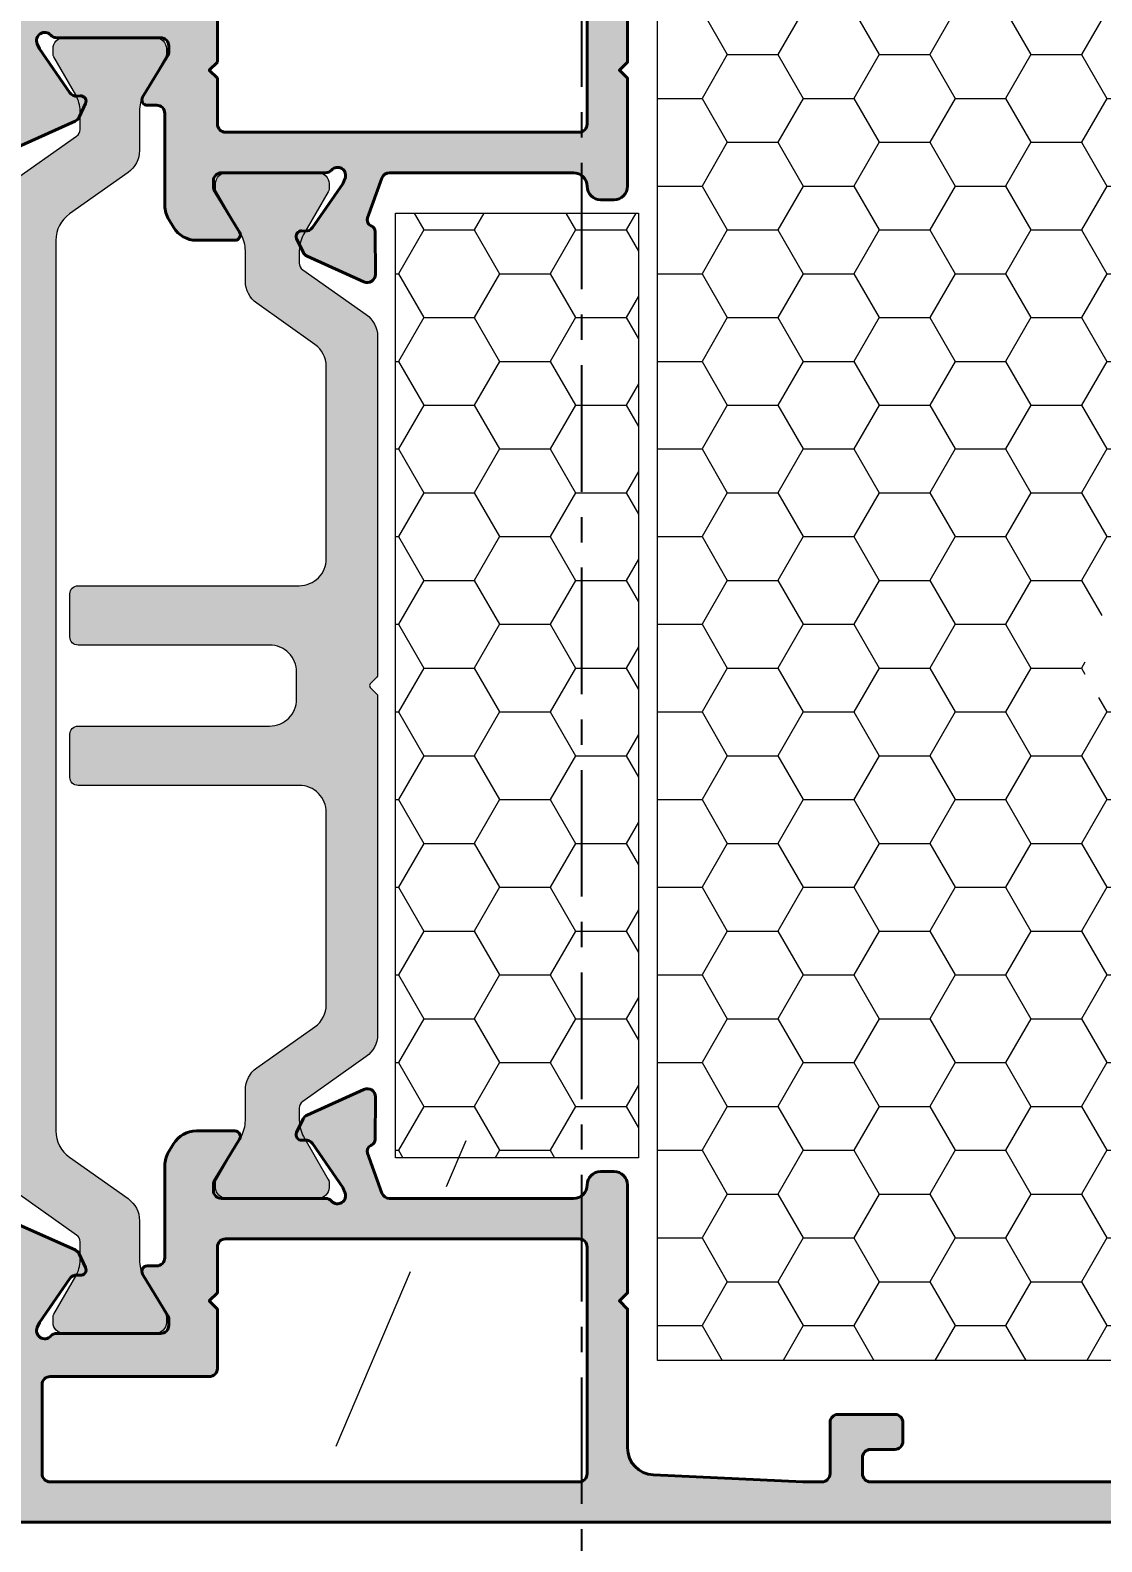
# Model space of a CAD drawing. Header units: millimetres. Extents: x -576 to 4430, y -1196 to 2690.
# Drawn here: x 325.7 to 365.4, y -332.8 to -276.8 of the extents above; entities that cross this region are included whole.
import ezdxf

# ---------------------------------------------------------------- set-up
doc = ezdxf.new("R2010")
doc.units = ezdxf.units.MM
doc.header["$LTSCALE"] = 0.25
doc.header["$MEASUREMENT"] = 0
doc.linetypes.add('CENTER', pattern=[2, 1.25, -0.25, 0.25, -0.25])
doc.layers.get('0').update_dxf_attribs({"lineweight": 5})
doc.layers.get('Defpoints').update_dxf_attribs({"lineweight": 5})
for name, color, linetype, lineweight in [('01_Aluminum', 4, 'Continuous', 40), ('01_Dimension', 251, 'Continuous', 9), ('01_Fill Polyamide', 10, 'Continuous', 0), ('01_Fill Various', 137, 'Continuous', 5), ('01_Polyamide', 201, 'Continuous', 20), ('01_Thin line', 8, 'Continuous', 9)]:
    doc.layers.add(name, color=color, linetype=linetype, lineweight=lineweight)
doc.layers.add('01_Fill Aluminum', color=7, linetype='Continuous', lineweight=0, true_color=0xdcdcdc)
doc.layers.add('ASSI', color=1, linetype='CENTER')
doc.styles.add('Aluk Text', font='GOTHIC.TTF')
doc.dimstyles.new('ALUK Manual 1-1', dxfattribs={"dimtxt": 2.5, "dimasz": 1, "dimexe": 2, "dimexo": 4, "dimgap": 1.5, "dimtad": 3, "dimdec": 1, "dimdsep": 46, "dimtxsty": 'Aluk Text', "dimblk": 'DOT', "dimcen": 0, "dimclrd": 256, "dimclre": 256, "dimclrt": 2, "dimaunit": 1, "dimadec": 0, "dimazin": 0, "dimtfac": 0.7, "dimtdec": 1, "dimtmove": 0, "dimatfit": 3, "dimldrblk": 'DOT', "dimfxl": 1, "dimtolj": 2, "dimlwd": -1, "dimlwe": -1, "dimarcsym": 0})

# ---------------------------------------------------------------- blocks, each defined once
blk = doc.blocks.new('U10140')
at = {"layer": '01_Fill Aluminum', "ltscale": 0.25}
h = blk.add_hatch(color=256, dxfattribs=at)
h.dxf.hatch_style = 1
h.paths.add_polyline_path([(28.199, -8.5), (27.899, -8.2), (28.199, -7.9), (28.199, -2.754, -0.400839), (29.154, -1.755), (34.699, -1.5), (35.4, -1.5, -0.414214), (35.7, -1.8), (35.7, -3.7, 0.414214), (36, -4), (38.1, -4, 0.414214), (38.4, -3.7), (38.4, -3, 0.414214), (38.1, -2.7), (37.2, -2.7, -0.414214), (36.9, -2.4), (36.9, -1.8, -0.414214), (37.2, -1.5), (53.7, -1.5, -0.414214), (54, -1.8), (54, -2.4, -0.414214), (53.7, -2.7), (52.8, -2.7, 0.414214), (52.5, -3), (52.5, -3.7, 0.414214), (52.8, -4), (56.4, -4, 0.414214), (56.7, -3.7), (56.7, -3.3, 0.414214), (56.4, -3), (55.5, -3, -0.414214), (55.2, -2.7), (55.2, -2.002, -0.414214), (55.5, -1.702), (56.25, -1.702, 0.267949), (56.51, -1.552, -0.267949), (56.77, -1.402), (61.23, -1.402, -0.267949), (61.49, -1.552, 0.267949), (61.75, -1.702), (62.5, -1.702, -0.414214), (62.8, -2.002), (62.8, -2.7, -0.414214), (62.5, -3), (61.6, -3, 0.414214), (61.3, -3.3), (61.3, -3.7, 0.414214), (61.6, -4), (63.7, -4, 0.414214), (64, -3.7), (64, -0.5, 0.414214), (63.5, 0), (0.3, 0, 0.414214), (0, -0.3), (0, -3.549, 0.267949), (0.15, -3.809), (0.93, -4.26, 0.131652), (1.08, -4.3, 0.569051), (1.5, -4), (1.5, -2.1, -0.414214), (1.8, -1.8), (4.7, -1.8, -0.414214), (5, -2.1), (5, -7.269, 0.086513), (5.018, -7.371), (5.485, -8.671, -0.392793), (5.36, -8.966), (5.345, -8.972, 0.294413), (5.206, -9.185), (5.195, -10.764, 0.548619), (5.62, -11.039), (7.726, -10.09, 0.177976), (7.873, -9.945), (8.114, -9.438, 0.717549), (7.869, -9.149, -0.329769), (7.531, -9.033), (6.407, -7.405), (6.325, -7.222, -0.855531), (6.823, -6.9, 0.213411), (7.047, -7), (10.899, -7, -0.414214), (11.199, -7.3), (11.199, -7.606), (10.229, -9.196, 0.585524), (10.399, -9.5), (10.749, -9.5, -0.414214), (11.049, -9.8), (11.049, -13.213, 0.181148), (11.296, -13.87, 0.307022), (12.224, -14.5), (13.65, -14.5, 0.585524), (13.821, -14.196), (12.85, -12.606), (12.85, -12.3, -0.414214), (13.15, -12), (17.003, -12, 0.213411), (17.226, -11.9, -0.85546), (17.724, -12.222), (17.643, -12.405), (16.518, -14.033, -0.267949), (16.247, -14.162), (16.132, -14.153, 0.57735), (15.935, -14.438), (16.176, -14.945, 0.177976), (16.324, -15.09), (18.433, -16.04, 0.544467), (18.854, -15.764), (18.844, -14.185, 0.303984), (18.697, -13.969, -0.402738), (18.564, -13.671), (19.094, -12.198, -0.316363), (19.376, -12), (26.199, -12, -0.414214), (26.699, -12.5, 0.414214), (27.199, -13), (27.699, -13, 0.414214), (28.199, -12.5)])
h.paths.add_polyline_path([(26.399, -10.5), (13.299, -10.5, -0.414214), (12.999, -10.2), (12.999, -8.5), (12.699, -8.2), (12.999, -7.9), (12.999, -5.7, 0.414214), (12.699, -5.4), (6.8, -5.4, -0.414214), (6.5, -5.1), (6.5, -1.8, -0.414214), (6.8, -1.5), (26.399, -1.5, -0.414214), (26.699, -1.8), (26.699, -10.2, -0.414214)], flags=16)
h.paths.add_polyline_path([(64, -58.3, 0.414214), (63.7, -58), (61.6, -58, 0.414214), (61.3, -58.3), (61.3, -58.7, 0.414214), (61.6, -59), (62.5, -59, -0.414214), (62.8, -59.3), (62.8, -59.998, -0.414214), (62.5, -60.298), (61.75, -60.298, 0.267949), (61.49, -60.448, -0.267949), (61.23, -60.598), (56.77, -60.598, -0.267949), (56.51, -60.448, 0.267949), (56.25, -60.298), (55.5, -60.298, -0.414214), (55.2, -59.998), (55.2, -59.3, -0.414214), (55.5, -59), (56.4, -59, 0.414214), (56.7, -58.7), (56.7, -58.3, 0.414214), (56.4, -58), (52.8, -58, 0.414214), (52.5, -58.3), (52.5, -59, 0.414214), (52.8, -59.3), (53.7, -59.3, -0.414214), (54, -59.6), (54, -60.2, -0.414214), (53.7, -60.5), (37.2, -60.5, -0.414214), (36.9, -60.2), (36.9, -59.6, -0.414214), (37.2, -59.3), (38.1, -59.3, 0.414214), (38.4, -59), (38.4, -58.3, 0.414214), (38.1, -58), (36, -58, 0.414214), (35.7, -58.3), (35.7, -60.2, -0.414214), (35.4, -60.5), (34.699, -60.5), (29.154, -60.245, -0.400839), (28.199, -59.246), (28.199, -54.1), (27.899, -53.8), (28.199, -53.5), (28.199, -49.5, 0.414214), (27.699, -49), (27.199, -49, 0.414214), (26.699, -49.5, -0.414214), (26.199, -50), (19.376, -50, -0.316363), (19.094, -49.802), (18.564, -48.329, -0.392793), (18.69, -48.034), (18.705, -48.028, 0.294413), (18.844, -47.815), (18.854, -46.236, 0.548619), (18.429, -45.961), (16.324, -46.91, 0.177976), (16.176, -47.055), (15.935, -47.562, 0.717549), (16.181, -47.851, -0.329769), (16.518, -47.967), (17.643, -49.595), (17.724, -49.778, -0.855531), (17.226, -50.1, 0.213411), (17.003, -50), (13.15, -50, -0.414214), (12.85, -49.7), (12.85, -49.394), (13.821, -47.804, 0.585524), (13.65, -47.5), (12.224, -47.5, 0.307022), (11.296, -48.13, 0.181148), (11.049, -48.787), (11.049, -52.2, -0.414214), (10.749, -52.5), (10.399, -52.5, 0.585524), (10.229, -52.804), (11.199, -54.394), (11.199, -54.7, -0.414214), (10.899, -55), (7.047, -55, 0.213411), (6.823, -55.1, -0.85546), (6.325, -54.778), (6.407, -54.595), (7.531, -52.967, -0.267949), (7.802, -52.838), (7.917, -52.847, 0.57735), (8.114, -52.562), (7.873, -52.055, 0.177976), (7.726, -51.91), (5.617, -50.96, 0.544467), (5.195, -51.236), (5.206, -52.815, 0.303984), (5.352, -53.031, -0.402738), (5.485, -53.329), (5.018, -54.629, 0.086513), (5, -54.731), (5, -59.246, -0.400839), (4.046, -60.245), (-1.5, -60.5), (-7.7, -60.5, -0.414214), (-8, -60.2), (-8, -58.8, -0.414214), (-7.7, -58.5), (-6.8, -58.5, 0.414214), (-6.5, -58.2), (-6.5, -57.8, 0.414214), (-6.8, -57.5), (-9.8, -57.5, 0.414214), (-10.5, -58.2, 0.414214), (-10.2, -58.5), (-9.5, -58.5, -0.414214), (-9.2, -58.8), (-9.2, -60, -0.414214), (-9.9, -60.7), (-16.1, -60.7, -0.414214), (-16.8, -60), (-16.8, -58.8, -0.414214), (-16.5, -58.5), (-15.8, -58.5, 0.414214), (-15.5, -58.2, 0.414214), (-16.2, -57.5), (-17.7, -57.5, 0.414214), (-18, -57.8), (-18, -61.7, 0.414214), (-17.7, -62), (63.5, -62, 0.414214), (64, -61.5)])
h.paths.add_polyline_path([(26.399, -60.5), (6.8, -60.5, -0.414214), (6.5, -60.2), (6.5, -56.9, -0.414214), (6.8, -56.6), (12.699, -56.6, 0.414214), (12.999, -56.3), (12.999, -54.1), (12.699, -53.8), (12.999, -53.5), (12.999, -51.8, -0.414214), (13.299, -51.5), (26.399, -51.5, -0.414214), (26.699, -51.8), (26.699, -60.2, -0.414214)], flags=16)
at = {"layer": '01_Fill Polyamide', "ltscale": 0.25}
h = blk.add_hatch(color=256, dxfattribs=at)
h.dxf.hatch_style = 1
h.paths.add_polyline_path([(7.011, -14.504, -0.243523), (7.518, -13.524), (9.688, -11.991, 0.243523), (10.111, -11.174), (10.111, -9.715, -0.131571), (10.271, -9.115), (11.084, -7.706, 0.131571), (11.111, -7.606), (11.111, -7.4, 0.414214), (10.711, -7), (7.311, -7, 0.414214), (6.911, -7.4), (6.911, -7.606, 0.131571), (6.938, -7.706), (7.75, -9.115, -0.131571), (7.911, -9.715), (7.911, -10.397, -0.243523), (7.784, -10.642), (5.222, -12.453, 0.243523), (5.011, -12.861), (5.011, -15.3, -0.414214), (4.011, -16.3), (1.811, -16.3, -0.414214), (1.511, -16), (1.511, -14.6, 0.474297), (1.151, -14.306, 0.183081), (0.941, -14.34), (-0.139, -14.964, 0.267949), (-0.289, -15.224), (-0.289, -18.2, 0.414214), (0.011, -18.5), (4.011, -18.5, -0.414214), (5.011, -19.5), (5.011, -49.139, 0.243523), (5.222, -49.547), (7.784, -51.358, -0.243523), (7.911, -51.603), (7.911, -52.285, -0.131571), (7.75, -52.885), (6.938, -54.294, 0.131571), (6.911, -54.394), (6.911, -54.6, 0.414214), (7.311, -55), (10.711, -55, 0.414214), (11.111, -54.6), (11.111, -54.394, 0.131571), (11.084, -54.294), (10.271, -52.885, -0.131571), (10.111, -52.285), (10.111, -50.826, 0.243523), (9.688, -50.009), (7.518, -48.476, -0.243523), (7.011, -47.496)])
h = blk.add_hatch(color=256, dxfattribs=at)
h.dxf.hatch_style = 1
h.paths.add_polyline_path([(18.935, -18.069, 0.243523), (18.512, -17.252), (16.162, -15.591, -0.243523), (16.035, -15.346), (16.035, -14.888, -0.131571), (16.195, -14.288), (17.108, -12.706, 0.131571), (17.135, -12.606), (17.135, -12.4, 0.414214), (16.735, -12), (13.335, -12, 0.414214), (12.935, -12.4), (12.935, -12.606, 0.131571), (12.961, -12.706), (13.874, -14.288, -0.131571), (14.035, -14.888), (14.035, -16.019, 0.243523), (14.458, -16.835), (16.612, -18.358, -0.243523), (17.035, -19.175), (17.035, -26.3, -0.414214), (16.035, -27.3), (7.835, -27.3, 0.414214), (7.535, -27.6), (7.535, -29.2, 0.414214), (7.835, -29.5), (14.935, -29.5, -0.414214), (15.935, -30.5), (15.935, -31.5, -0.414214), (14.935, -32.5), (7.835, -32.5, 0.414214), (7.535, -32.8), (7.535, -34.4, 0.414214), (7.835, -34.7), (16.035, -34.7, -0.414214), (17.035, -35.7), (17.035, -42.825, -0.243523), (16.612, -43.642), (14.458, -45.165, 0.243523), (14.035, -45.981), (14.035, -47.112, -0.131571), (13.874, -47.712), (12.961, -49.294, 0.131571), (12.935, -49.394), (12.935, -49.6, 0.414214), (13.335, -50), (16.735, -50, 0.414214), (17.135, -49.6), (17.135, -49.394, 0.131571), (17.108, -49.294), (16.195, -47.712, -0.131571), (16.035, -47.112), (16.035, -46.654, -0.243523), (16.162, -46.409), (18.512, -44.748, 0.243523), (18.935, -43.931), (18.935, -31.383, 0.198912), (18.905, -31.312), (18.664, -31.071, -0.414214), (18.664, -30.929), (18.905, -30.688, 0.198912), (18.935, -30.617)])
at = {"layer": '01_Aluminum'}
for points in [[(5.62, -11.039), (7.726, -10.09, 0.177976), (7.873, -9.945), (8.114, -9.438, 0.57735), (7.917, -9.153), (7.802, -9.162, -0.267949), (7.531, -9.033), (6.407, -7.405), (6.325, -7.222, -0.85546), (6.823, -6.9, 0.213411), (7.047, -7), (10.899, -7, -0.414214), (11.199, -7.3), (11.199, -7.521, -0.137872), (11.156, -7.677), (10.229, -9.196, 0.585524), (10.399, -9.5), (10.749, -9.5, -0.414214), (11.049, -9.8), (11.049, -13.213, 0.137872), (11.196, -13.734), (11.371, -14.021, 0.261413), (12.224, -14.5), (13.65, -14.5, 0.585524), (13.821, -14.196), (12.894, -12.677, -0.137872), (12.85, -12.521), (12.85, -12.3, -0.414214), (13.15, -12), (17.003, -12, 0.213411), (17.226, -11.9, -0.85546), (17.724, -12.222), (17.643, -12.405), (16.518, -14.033, -0.267949), (16.247, -14.162), (16.132, -14.153, 0.57735), (15.935, -14.438), (16.176, -14.945, 0.177976), (16.324, -15.09), (18.429, -16.039, 0.548619), (18.854, -15.764), (18.844, -14.185, 0.294413), (18.705, -13.972), (18.69, -13.966, -0.392793), (18.564, -13.671), (19.094, -12.198, -0.316363), (19.376, -12), (26.199, -12, -0.414214), (26.699, -12.5, 0.414214), (27.199, -13), (27.699, -13, 0.414214), (28.199, -12.5), (28.199, -8.5), (27.899, -8.2), (28.199, -7.9), (28.199, -2.754, -0.400839)], [(63.5, -62), (-17.7, -62, -0.414214)], [(5.62, -50.961), (7.726, -51.91, -0.177976), (7.873, -52.055), (8.114, -52.562, -0.57735), (7.917, -52.847), (7.802, -52.838, 0.267949), (7.531, -52.967), (6.407, -54.595), (6.325, -54.778, 0.85546), (6.823, -55.1, -0.213411), (7.047, -55), (10.899, -55, 0.414214), (11.199, -54.7), (11.199, -54.479, 0.137872), (11.156, -54.323), (10.229, -52.804, -0.585524), (10.399, -52.5), (10.749, -52.5, 0.414214), (11.049, -52.2), (11.049, -48.787, -0.137872), (11.196, -48.266), (11.371, -47.979, -0.261413), (12.224, -47.5), (13.65, -47.5, -0.585524), (13.821, -47.804), (12.894, -49.323, 0.137872), (12.85, -49.479), (12.85, -49.7, 0.414214), (13.15, -50), (17.003, -50, -0.213411), (17.226, -50.1, 0.85546), (17.724, -49.778), (17.643, -49.595), (16.518, -47.967, 0.267949), (16.247, -47.838), (16.132, -47.847, -0.57735), (15.935, -47.562), (16.176, -47.055, -0.177976), (16.324, -46.91), (18.429, -45.961, -0.548619), (18.854, -46.236), (18.844, -47.815, -0.294413), (18.705, -48.028), (18.69, -48.034, 0.392793), (18.564, -48.329), (19.094, -49.802, 0.316363), (19.376, -50), (26.199, -50, 0.414214), (26.699, -49.5, -0.414214), (27.199, -49), (27.699, -49, -0.414214), (28.199, -49.5), (28.199, -53.5), (27.899, -53.8), (28.199, -54.1), (28.199, -59.246, 0.400839), (29.154, -60.245), (34.699, -60.5), (35.4, -60.5, 0.414214), (35.7, -60.2), (35.7, -58.3, -0.414214), (36, -58), (38.1, -58, -0.414214), (38.4, -58.3), (38.4, -59, -0.414214), (38.1, -59.3), (37.2, -59.3, 0.414214), (36.9, -59.6), (36.9, -60.2, 0.414214), (37.2, -60.5), (53.7, -60.5, 0.414214)]]:
    blk.add_lwpolyline(points, format="xyb", dxfattribs=at)
for points in [[(12.999, -7.9), (12.999, -5.7, 0.414214), (12.699, -5.4), (6.8, -5.4, -0.414214), (6.5, -5.1), (6.5, -1.8, -0.414214), (6.8, -1.5), (26.399, -1.5, -0.414214), (26.699, -1.8), (26.699, -10.2, -0.414214), (26.399, -10.5), (13.299, -10.5, -0.414214), (12.999, -10.2), (12.999, -8.5), (12.699, -8.2)], [(6.5, -60.2, 0.414214), (6.8, -60.5), (26.399, -60.5, 0.414214), (26.699, -60.2), (26.699, -51.8, 0.414214), (26.399, -51.5), (13.299, -51.5, 0.414214), (12.999, -51.8), (12.999, -53.5), (12.699, -53.8), (12.999, -54.1), (12.999, -56.3, -0.414214), (12.699, -56.6), (6.8, -56.6, 0.414214), (6.5, -56.9)]]:
    blk.add_lwpolyline(points, format="xyb", close=True, dxfattribs=at)
at = {"layer": '01_Polyamide'}
blk.add_lwpolyline([(5.222, -12.453), (7.784, -10.642, 0.243523), (7.911, -10.397), (7.911, -9.715, 0.131571), (7.75, -9.115), (6.938, -7.706, -0.131571), (6.911, -7.606), (6.911, -7.4, -0.414214), (7.311, -7), (10.711, -7, -0.414214), (11.111, -7.4), (11.111, -7.606, -0.131571), (11.084, -7.706), (10.271, -9.115, 0.131571), (10.111, -9.715), (10.111, -11.174, -0.243523), (9.688, -11.991), (7.518, -13.524, 0.243523), (7.011, -14.504), (7.011, -47.496, 0.243523), (7.518, -48.476), (9.688, -50.009, -0.243523), (10.111, -50.826), (10.111, -52.285, 0.131571), (10.271, -52.885), (11.084, -54.294, -0.131571), (11.111, -54.394), (11.111, -54.6, -0.414214), (10.711, -55), (7.311, -55, -0.414214), (6.911, -54.6), (6.911, -54.394, -0.131571), (6.938, -54.294), (7.75, -52.885, 0.131571), (7.911, -52.285), (7.911, -51.603, 0.243523), (7.784, -51.358), (5.222, -49.547, -0.243523)], format="xyb", dxfattribs=at)
blk.add_lwpolyline([(15.935, -30.5, 0.414214), (14.935, -29.5), (7.835, -29.5, -0.414214), (7.535, -29.2), (7.535, -27.6, -0.414214), (7.835, -27.3), (16.035, -27.3, 0.414214), (17.035, -26.3), (17.035, -19.175, 0.243523), (16.612, -18.358), (14.458, -16.835, -0.243523), (14.035, -16.019), (14.035, -14.888, 0.131571), (13.874, -14.288), (12.961, -12.706, -0.131571), (12.935, -12.606), (12.935, -12.4, -0.414214), (13.335, -12), (16.735, -12, -0.414214), (17.135, -12.4), (17.135, -12.606, -0.131571), (17.108, -12.706), (16.195, -14.288, 0.131571), (16.035, -14.888), (16.035, -15.346, 0.243523), (16.162, -15.591), (18.512, -17.252, -0.243523), (18.935, -18.069), (18.935, -30.617, -0.198912), (18.905, -30.688), (18.664, -30.929, 0.414214), (18.664, -31.071), (18.905, -31.312, -0.198912), (18.935, -31.383), (18.935, -43.931, -0.243523), (18.512, -44.748), (16.162, -46.409, 0.243523), (16.035, -46.654), (16.035, -47.112, 0.131571), (16.195, -47.712), (17.108, -49.294, -0.131571), (17.135, -49.394), (17.135, -49.6, -0.414214), (16.735, -50), (13.335, -50, -0.414214), (12.935, -49.6), (12.935, -49.394, -0.131571), (12.961, -49.294), (13.874, -47.712, 0.131571), (14.035, -47.112), (14.035, -45.981, -0.243523), (14.458, -45.165), (16.612, -43.642, 0.243523), (17.035, -42.825), (17.035, -35.7, 0.414214), (16.035, -34.7), (7.835, -34.7, -0.414214), (7.535, -34.4), (7.535, -32.8, -0.414214), (7.835, -32.5), (14.935, -32.5, 0.414214), (15.935, -31.5)], format="xyb", close=True, dxfattribs=at)
blk = doc.blocks.new('V23001')
at = {"layer": '01_Fill Various'}
h = blk.add_hatch(dxfattribs=at)
h.set_pattern_fill('HONEY', color=256, scale=15)
h.paths.add_polyline_path([(9.923, 17.5), (0.923, 17.5), (0.923, -17.5), (9.923, -17.5)])
at = {"layer": '01_Thin line'}
blk.add_lwpolyline([(9.923, 17.5), (0.923, 17.5), (0.923, -17.5), (9.923, -17.5)], close=True, dxfattribs=at)
blk = doc.blocks.new('V23002')
at = {"layer": '01_Fill Various'}
h = blk.add_hatch(dxfattribs=at)
h.set_pattern_fill('HONEY', color=256, scale=15)
h.paths.add_polyline_path([(49.631, 25), (10.631, 25), (10.631, -25), (49.631, -25)])
h.paths.add_polyline_path([(26.47, 0.438), (37.139, 0.438), (37.139, -2.598), (26.47, -2.598)], flags=16)
at = {"layer": '01_Thin line'}
blk.add_lwpolyline([(49.631, 25), (10.631, 25), (10.631, -25), (49.631, -25)], close=True, dxfattribs=at)
blk = doc.blocks.new('_Dot')
at = {"color": 0, "linetype": 'ByBlock', "lineweight": -2}
blk.add_line((-0.5, 0), (-1, 0), dxfattribs=at)
at = {"color": 0, "linetype": 'ByBlock', "const_width": 0.5}
blk.add_lwpolyline([(-0.25, 0, 1), (0.25, 0, 1)], format="xyb", close=True, dxfattribs=at)
blk = doc.blocks.new('*D250')
at = {"layer": '01_Dimension', "ltscale": 0.25, "transparency": 16777216}
for p, q in [((390.666, -335.748), (390.666, -351.903)), ((346.166, -342.865), (346.166, -351.903)), ((347.166, -349.903), (389.666, -349.903))]:
    blk.add_line(p, q, dxfattribs=at)
at = {"layer": 'Defpoints', "color": 0, "ltscale": 0.25, "transparency": 16777216}
for p in [(390.666, -331.748), (346.166, -338.865), (390.666, -349.903)]:
    blk.add_point(p, dxfattribs=at)
at = {"layer": '01_Dimension', "ltscale": 0.25, "transparency": 16777216, "rotation": 180}
blk.add_blockref('_Dot', (346.166, -349.903), dxfattribs=at)
at = {"layer": '01_Dimension', "ltscale": 0.25, "transparency": 16777216}
blk.add_blockref('_Dot', (390.666, -349.903), dxfattribs=at)
at = {"layer": '01_Dimension', "color": 2, "ltscale": 0.25, "transparency": 16777216, "insert": (368.416, -347.09), "char_height": 2.5, "attachment_point": 5, "style": 'Aluk Text'}
blk.add_mtext('\\A2;44.5', dxfattribs=at)
blk = doc.blocks.new('*D155')
at = {"layer": '01_Dimension', "ltscale": 0.25, "transparency": 16777216}
for p, q in [((301.666, -335.747), (301.666, -351.903)), ((346.166, -342.865), (346.166, -351.903)), ((345.166, -349.903), (302.666, -349.903))]:
    blk.add_line(p, q, dxfattribs=at)
at = {"layer": 'Defpoints', "color": 0, "ltscale": 0.25, "transparency": 16777216}
for p in [(301.666, -331.747), (346.166, -338.865), (301.666, -349.903)]:
    blk.add_point(p, dxfattribs=at)
at = {"layer": '01_Dimension', "ltscale": 0.25, "transparency": 16777216, "rotation": 180}
blk.add_blockref('_Dot', (301.666, -349.903), dxfattribs=at)
at = {"layer": '01_Dimension', "ltscale": 0.25, "transparency": 16777216}
blk.add_blockref('_Dot', (346.166, -349.903), dxfattribs=at)
at = {"layer": '01_Dimension', "color": 2, "ltscale": 0.25, "transparency": 16777216, "insert": (323.916, -347.09), "char_height": 2.5, "attachment_point": 5, "style": 'Aluk Text'}
blk.add_mtext('\\A2;44.5', dxfattribs=at)

msp = doc.modelspace()

# ---------------------------------------------------------------- linework, layer by layer
at = {"layer": '01_Dimension', "ltscale": 0.25}
for p, q in [((341.16, -319.602), (341.883, -317.903)), ((337.062, -329.229), (339.816, -322.76))]:
    msp.add_line(p, q, dxfattribs=at)
at = {"layer": 'ASSI', "ltscale": 15}
msp.add_line((346.166, -338.865), (346.166, -186.887), dxfattribs=at)

# ---------------------------------------------------------------- block references
at = {"layer": '01_Aluminum'}
msp.add_blockref('U10140', (319.666, -270.047), dxfattribs=at)
at = {"layer": '01_Thin line', "xscale": -1, "rotation": 180}
for name in ['V23002', 'V23001']:
    msp.add_blockref(name, (338.343, -301.047), dxfattribs=at)

# ---------------------------------------------------------------- dimensions: what is measured, and where the dimension line sits
at = {"layer": '01_Dimension', "ltscale": 0.25}
for base, p2, picture, middle in [((301.666, -349.903), (301.666, -331.747), '*D155', (323.916, -347.09)), ((390.666, -349.903), (390.666, -331.748), '*D250', (368.416, -347.09))]:
    dim = msp.add_linear_dim(base=base, p1=(346.166, -338.865), p2=p2, dimstyle='ALUK Manual 1-1', dxfattribs=at)
    dim.commit()
    dim.dimension.update_dxf_attribs({"geometry": picture, "text_midpoint": middle})

doc.saveas('drawing.dxf')
